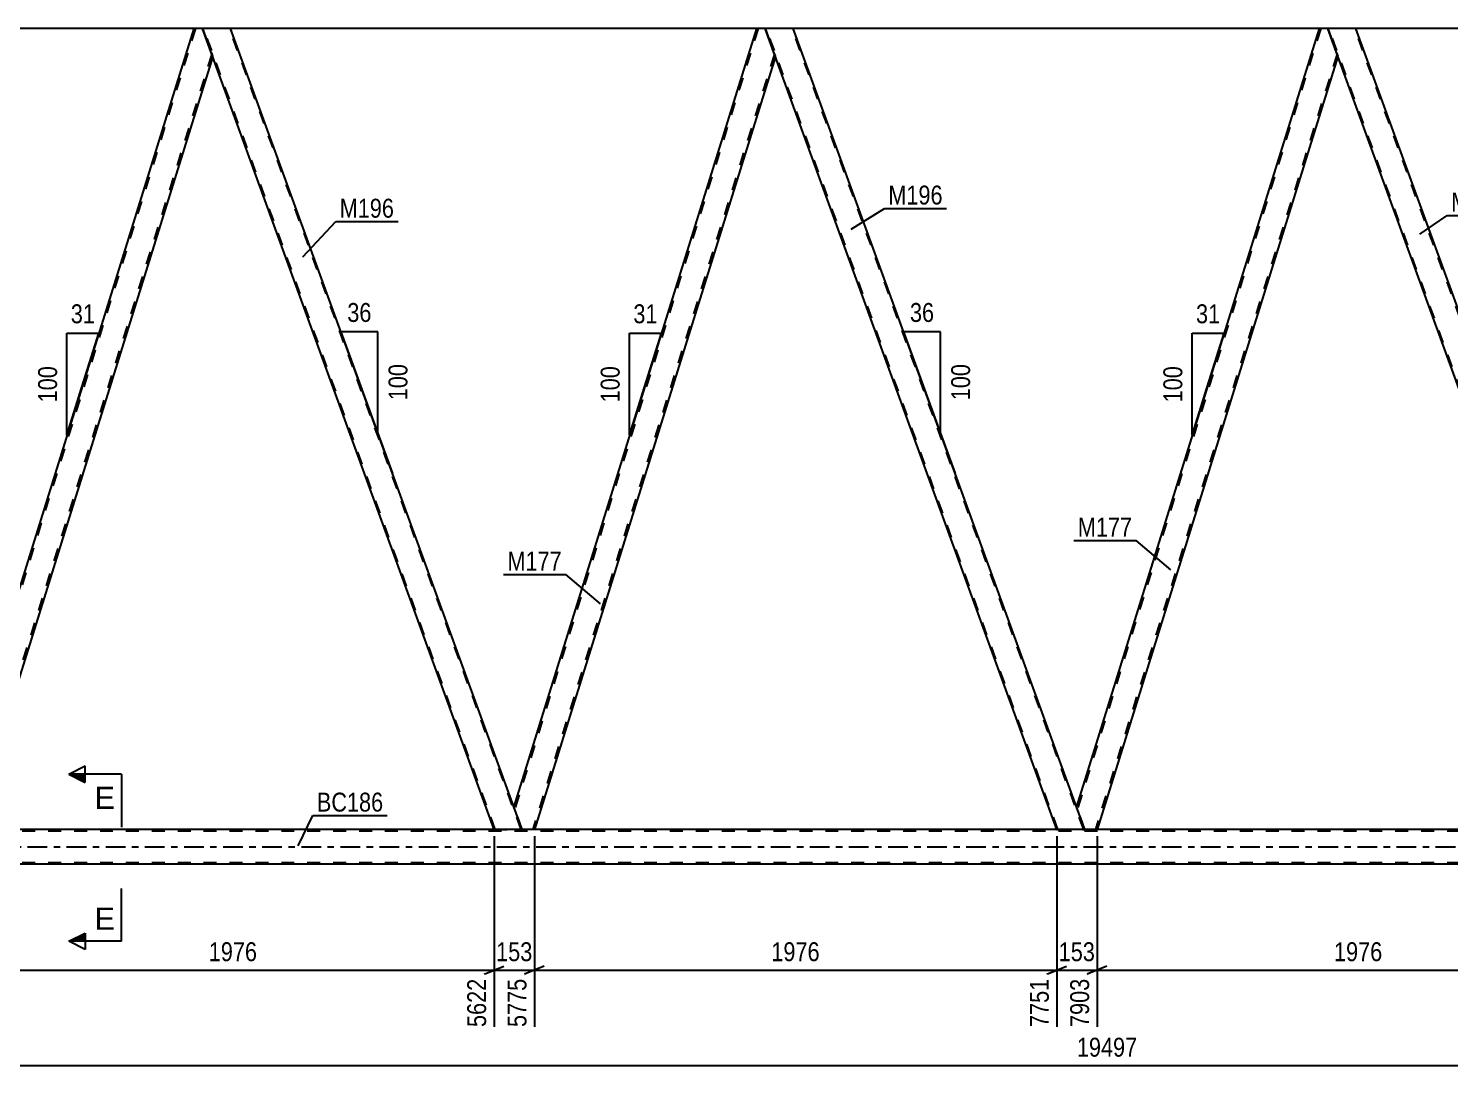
# Model space of a CAD drawing. Header units: millimetres. Extents: x 0 to 841, y 0 to 594.
# Drawn here: x 264.6 to 479.6, y 280.7 to 437.6 of the extents above; entities that cross this region are included whole.
import ezdxf

# ---------------------------------------------------------------- set-up
doc = ezdxf.new("R2010")
doc.units = ezdxf.units.MM
doc.linetypes.add('DXK_LINE_DOT2', pattern=[3.9198, 1.9599, -1.9599])
doc.linetypes.add('DXK_LINE_DOT3', pattern=[5.9187, 2.979, -0.9799, 0.9799, -0.9799])
doc.styles.add('Arial', font='ARIAL.TTF', dxfattribs={"height": 0.2})
doc.styles.add('Arial Narrow', font='ARIALN.TTF', dxfattribs={"height": 0.2})

# ---------------------------------------------------------------- blocks, each defined once
blk = doc.blocks.new('Part-318888822-4085 - 3653')
at = {"color": 7, "linetype": 'DXK_LINE_DOT2'}
for p, q in [((289.84, 437.64), (253.03, 319.52)), ((292.32, 433.76), (255.75, 316.42)), ((292.46, 433.39), (292.44, 433.44)), ((292.46, 433.39), (292.44, 433.44)), ((253.31, 321.24), (252.89, 319.89)), ((257.5, 321.24), (256, 316.42)), ((254.15, 316.42), (252.89, 319.89)), ((256, 316.42), (254.15, 316.42))]:
    blk.add_line(p, q, dxfattribs=at)
at = {"color": 2, "linetype": 'Continuous'}
for p, q in [((289.59, 437.64), (253.31, 321.24)), ((290.91, 437.64), (289.59, 437.64)), ((292.44, 433.44), (290.91, 437.64)), ((292.46, 433.39), (257.5, 321.24))]:
    blk.add_line(p, q, dxfattribs=at)
blk = doc.blocks.new('Part-318888822-3907 - 3653')
at = {"color": 2, "linetype": 'Continuous'}
for p, q in [((374.73, 437.64), (338.02, 319.89)), ((376.04, 437.64), (374.73, 437.64)), ((377.57, 433.44), (376.04, 437.64)), ((377.59, 433.39), (341.13, 316.42)), ((339.29, 316.42), (338.04, 319.84))]:
    blk.add_line(p, q, dxfattribs=at)
at = {"color": 7, "linetype": 'DXK_LINE_DOT2'}
for p, q in [((374.98, 437.64), (338.16, 319.52)), ((377.46, 433.76), (340.88, 316.42)), ((377.59, 433.39), (377.57, 433.44)), ((377.59, 433.39), (377.57, 433.44)), ((338.02, 319.89), (338.04, 319.84)), ((341.13, 316.42), (339.29, 316.42))]:
    blk.add_line(p, q, dxfattribs=at)
blk = doc.blocks.new('Part-318888822-3929 - 3653')
at = {"color": 2, "linetype": 'Continuous'}
for p, q in [((295.17, 437.64), (290.91, 437.64)), ((338.04, 319.84), (295.17, 437.64)), ((335.03, 316.42), (292.44, 433.44))]:
    blk.add_line(p, q, dxfattribs=at)
at = {"color": 7, "linetype": 'DXK_LINE_DOT2'}
for p, q in [((290.91, 437.64), (292.44, 433.44)), ((335.2, 316.42), (291.08, 437.64)), ((339.12, 316.42), (295, 437.64)), ((339.29, 316.42), (338.04, 319.84)), ((335.03, 316.42), (339.29, 316.42))]:
    blk.add_line(p, q, dxfattribs=at)
blk = doc.blocks.new('Part-318888822-3988 - 3653')
at = {"color": 2, "linetype": 'Continuous'}
for p, q in [((465.44, 437.64), (461.18, 437.64)), ((507.8, 321.24), (465.44, 437.64)), ((503.55, 321.24), (462.71, 433.44))]:
    blk.add_line(p, q, dxfattribs=at)
at = {"color": 7, "linetype": 'DXK_LINE_DOT2'}
for p, q in [((461.18, 437.64), (462.71, 433.44)), ((505.47, 316.42), (461.35, 437.64)), ((509.39, 316.42), (465.27, 437.64)), ((505.3, 316.42), (503.55, 321.24)), ((509.56, 316.42), (507.8, 321.24)), ((509.56, 316.42), (505.3, 316.42))]:
    blk.add_line(p, q, dxfattribs=at)
blk = doc.blocks.new('Part-318888822-3993 - 3653')
at = {"color": 2, "linetype": 'Continuous'}
for p, q in [((459.86, 437.64), (423.16, 319.89)), ((461.18, 437.64), (459.86, 437.64)), ((462.71, 433.44), (461.18, 437.64)), ((462.73, 433.39), (426.27, 316.42)), ((424.42, 316.42), (423.18, 319.84))]:
    blk.add_line(p, q, dxfattribs=at)
at = {"color": 7, "linetype": 'DXK_LINE_DOT2'}
for p, q in [((460.11, 437.64), (423.29, 319.52)), ((462.59, 433.76), (426.02, 316.42)), ((462.73, 433.39), (462.71, 433.44)), ((462.73, 433.39), (462.71, 433.44)), ((423.16, 319.89), (423.18, 319.84)), ((426.27, 316.42), (424.42, 316.42))]:
    blk.add_line(p, q, dxfattribs=at)
blk = doc.blocks.new('Part-318888822-4030 - 3653')
at = {"color": 2, "linetype": 'Continuous'}
for p, q in [((380.3, 437.64), (376.04, 437.64)), ((423.18, 319.84), (380.3, 437.64)), ((420.17, 316.42), (377.57, 433.44))]:
    blk.add_line(p, q, dxfattribs=at)
at = {"color": 7, "linetype": 'DXK_LINE_DOT2'}
for p, q in [((376.04, 437.64), (377.57, 433.44)), ((420.34, 316.42), (376.22, 437.64)), ((424.25, 316.42), (380.13, 437.64)), ((424.42, 316.42), (423.18, 319.84)), ((420.17, 316.42), (424.42, 316.42))]:
    blk.add_line(p, q, dxfattribs=at)
blk = doc.blocks.new('Part-318888822-4062 - 3653')
at = {"color": 7, "linetype": 'DXK_LINE_DOT2'}
for p, q in [((786.94, 316.18), (110.93, 316.18)), ((786.94, 311.38), (110.18, 311.38))]:
    blk.add_line(p, q, dxfattribs=at)
at = {"color": 2, "linetype": 'Continuous'}
for p, q in [((500.84, 316.42), (260.82, 316.42)), ((500.84, 311.14), (260.83, 311.14))]:
    blk.add_line(p, q, dxfattribs=at)
at = {"color": 7, "linetype": 'DXK_LINE_DOT3'}
blk.add_line((110.55, 313.78), (786.94, 313.78), dxfattribs=at)
blk = doc.blocks.new('Part-318888822-4171 - 3653')
at = {"color": 2, "linetype": 'Continuous'}
for p, q in [((289.59, 437.64), (210.03, 437.64)), ((374.73, 437.64), (295.17, 437.64)), ((459.86, 437.64), (380.3, 437.64)), ((527.31, 437.64), (465.44, 437.64))]:
    blk.add_line(p, q, dxfattribs=at)
at = {"color": 7, "linetype": 'DXK_LINE_DOT2'}
for p, q in [((295.17, 437.64), (289.59, 437.64)), ((380.3, 437.64), (374.73, 437.64)), ((465.44, 437.64), (459.86, 437.64))]:
    blk.add_line(p, q, dxfattribs=at)
blk = doc.blocks.new('StraightDimension-318888822-4491 - 3653')
at = {"color": 7, "linetype": 'Continuous'}
for p, q in [((420.17, 315.42), (420.17, 286.52)), ((426.27, 315.42), (426.27, 286.52)), ((418.67, 294.53), (421.67, 295.73)), ((420.17, 295.13), (426.27, 295.13)), ((427.77, 295.73), (424.77, 294.53))]:
    blk.add_line(p, q, dxfattribs=at)
at = {"color": 0}
blk.add_wipeout([(426.56, 295.88), (426.56, 300.08), (419.87, 300.08), (419.87, 295.88)], dxfattribs=at)
at = {"color": 0, "linetype": 'Continuous'}
blk.add_wipeout([(425.67, 294.43), (421.47, 294.43), (421.47, 285.92), (425.67, 285.92)], dxfattribs=at)
at = {"color": 3, "style": 'Arial Narrow'}
blk.add_text('153', height=2.863, dxfattribs=at).set_placement((420.47, 296.48))
at = {"color": 3, "linetype": 'Continuous', "style": 'Arial Narrow'}
blk.add_text('7903', height=2.863, rotation=90.0002, dxfattribs=at).set_placement((425.07, 286.52))
blk = doc.blocks.new('StraightDimension-318888822-4453 - 3653')
at = {"color": 7, "linetype": 'Continuous'}
for p, q in [((335.03, 315.42), (335.03, 286.52)), ((341.13, 315.42), (341.13, 286.52)), ((333.53, 294.53), (336.53, 295.73)), ((335.03, 295.13), (341.13, 295.13)), ((342.63, 295.73), (339.63, 294.53))]:
    blk.add_line(p, q, dxfattribs=at)
at = {"color": 0}
blk.add_wipeout([(341.42, 295.88), (341.42, 300.08), (334.74, 300.08), (334.74, 295.88)], dxfattribs=at)
at = {"color": 0, "linetype": 'Continuous'}
blk.add_wipeout([(340.53, 294.43), (336.33, 294.43), (336.33, 285.92), (340.53, 285.92)], dxfattribs=at)
at = {"color": 3, "style": 'Arial Narrow'}
blk.add_text('153', height=2.863, dxfattribs=at).set_placement((335.34, 296.48))
at = {"color": 3, "linetype": 'Continuous', "style": 'Arial Narrow'}
blk.add_text('5775', height=2.863, rotation=90.0002, dxfattribs=at).set_placement((339.93, 286.52))
blk = doc.blocks.new('StraightDimension-318888822-4472 - 3653')
at = {"color": 7, "linetype": 'Continuous'}
for p, q in [((341.13, 315.42), (341.13, 286.52)), ((420.17, 315.42), (420.17, 286.52)), ((342.63, 295.73), (339.63, 294.53)), ((341.13, 295.13), (420.17, 295.13)), ((418.67, 294.53), (421.67, 295.73))]:
    blk.add_line(p, q, dxfattribs=at)
at = {"color": 0}
blk.add_wipeout([(384.91, 295.88), (384.91, 300.08), (376.39, 300.08), (376.39, 295.88)], dxfattribs=at)
at = {"color": 0, "linetype": 'Continuous'}
blk.add_wipeout([(419.57, 294.43), (415.37, 294.43), (415.37, 285.92), (419.57, 285.92)], dxfattribs=at)
at = {"color": 3, "style": 'Arial Narrow'}
blk.add_text('1976', height=2.863, dxfattribs=at).set_placement((376.99, 296.48))
at = {"color": 3, "linetype": 'Continuous', "style": 'Arial Narrow'}
blk.add_text('7751', height=2.863, rotation=90.0002, dxfattribs=at).set_placement((418.97, 286.52))
blk = doc.blocks.new('AngleDimension-318888822-4370 - 3653')
at = {"color": 7, "linetype": 'Continuous'}
for p, q in [((402.56, 391.72), (397.01, 391.72)), ((402.56, 376.5), (397.01, 391.72)), ((402.56, 376.5), (402.56, 391.72)), ((404.83, 370.26), (402.56, 376.5))]:
    blk.add_line(p, q, dxfattribs=at)
at = {"color": 0}
for points in [[(402.21, 392.62), (402.21, 396.82), (397.36, 396.82), (397.36, 392.62)], [(407.66, 387.45), (403.46, 387.45), (403.46, 380.77), (407.66, 380.77)]]:
    blk.add_wipeout(points, dxfattribs=at)
at = {"color": 3, "style": 'Arial Narrow'}
blk.add_text('36', height=2.863, dxfattribs=at).set_placement((397.96, 393.22))
blk.add_text('100', height=2.863, rotation=90.0002, dxfattribs=at).set_placement((407.06, 381.37))
blk = doc.blocks.new('StraightDimension-318888822-4434 - 3653')
at = {"color": 7, "linetype": 'Continuous'}
for p, q in [((256, 315.42), (256, 286.52)), ((335.03, 315.42), (335.03, 286.52)), ((257.5, 295.73), (254.5, 294.53)), ((256, 295.13), (335.03, 295.13)), ((333.53, 294.53), (336.53, 295.73))]:
    blk.add_line(p, q, dxfattribs=at)
at = {"color": 0}
blk.add_wipeout([(299.77, 295.88), (299.77, 300.08), (291.26, 300.08), (291.26, 295.88)], dxfattribs=at)
at = {"color": 0, "linetype": 'Continuous'}
blk.add_wipeout([(334.43, 294.43), (330.23, 294.43), (330.23, 285.92), (334.43, 285.92)], dxfattribs=at)
at = {"color": 3, "style": 'Arial Narrow'}
blk.add_text('1976', height=2.863, dxfattribs=at).set_placement((291.86, 296.48))
at = {"color": 3, "linetype": 'Continuous', "style": 'Arial Narrow'}
blk.add_text('5622', height=2.863, rotation=90.0002, dxfattribs=at).set_placement((333.83, 286.52))
blk = doc.blocks.new('StraightDimension-318888822-4510 - 3653')
at = {"color": 7, "linetype": 'Continuous'}
for p, q in [((426.27, 315.42), (426.27, 286.52)), ((505.3, 315.42), (505.3, 286.52)), ((427.77, 295.73), (424.77, 294.53)), ((426.27, 295.13), (505.3, 295.13)), ((503.8, 294.53), (506.8, 295.73))]:
    blk.add_line(p, q, dxfattribs=at)
at = {"color": 0}
blk.add_wipeout([(470.04, 295.88), (470.04, 300.08), (461.53, 300.08), (461.53, 295.88)], dxfattribs=at)
at = {"color": 0, "linetype": 'Continuous'}
blk.add_wipeout([(504.7, 294.43), (500.5, 294.43), (500.5, 285.92), (504.7, 285.92)], dxfattribs=at)
at = {"color": 3, "style": 'Arial Narrow'}
blk.add_text('1976', height=2.863, dxfattribs=at).set_placement((462.13, 296.48))
at = {"color": 3, "linetype": 'Continuous', "style": 'Arial Narrow'}
blk.add_text('9879', height=2.863, rotation=90.0002, dxfattribs=at).set_placement((504.1, 286.52))
blk = doc.blocks.new('StraightDimension-318888822-4667 - 3653')
at = {"color": 7, "linetype": 'Continuous'}
blk.add_line((57.78, 280.68), (797.8, 280.68), dxfattribs=at)
at = {"color": 0}
blk.add_wipeout([(432.96, 281.43), (432.96, 285.63), (422.62, 285.63), (422.62, 281.43)], dxfattribs=at)
at = {"color": 3, "style": 'Arial Narrow'}
blk.add_text('19497', height=2.863, dxfattribs=at).set_placement((423.22, 282.03))
blk = doc.blocks.new('AngleDimension-318888822-5376 - 3653')
at = {"color": 7, "linetype": 'Continuous'}
for p, q in [((317.42, 391.72), (311.88, 391.72)), ((317.42, 376.5), (311.88, 391.72)), ((317.42, 376.5), (317.42, 391.72)), ((319.69, 370.26), (317.42, 376.5))]:
    blk.add_line(p, q, dxfattribs=at)
at = {"color": 0}
for points in [[(317.08, 392.62), (317.08, 396.82), (312.22, 396.82), (312.22, 392.62)], [(322.52, 387.45), (318.32, 387.45), (318.32, 380.77), (322.52, 380.77)]]:
    blk.add_wipeout(points, dxfattribs=at)
at = {"color": 3, "style": 'Arial Narrow'}
blk.add_text('36', height=2.863, dxfattribs=at).set_placement((312.82, 393.22))
blk.add_text('100', height=2.863, rotation=90.0002, dxfattribs=at).set_placement((321.92, 381.37))
blk = doc.blocks.new('AngleDimension-318888822-26868 - 3653')
at = {"color": 7, "linetype": 'Continuous'}
for p, q in [((270.4, 391.52), (275.22, 391.52)), ((270.4, 376.06), (275.22, 391.52)), ((270.4, 376.06), (270.4, 391.52)), ((272.11, 381.57), (275.22, 391.52))]:
    blk.add_line(p, q, dxfattribs=at)
at = {"color": 0}
for points in [[(275.24, 392.42), (275.24, 396.62), (270.38, 396.62), (270.38, 392.42)], [(269.5, 387.13), (265.3, 387.13), (265.3, 380.45), (269.5, 380.45)]]:
    blk.add_wipeout(points, dxfattribs=at)
at = {"color": 3, "style": 'Arial Narrow'}
blk.add_text('31', height=2.863, dxfattribs=at).set_placement((270.98, 393.02))
blk.add_text('100', height=2.863, rotation=90.0002, dxfattribs=at).set_placement((268.9, 381.05))
blk = doc.blocks.new('AngleDimension-318888822-26882 - 3653')
at = {"color": 7, "linetype": 'Continuous'}
for p, q in [((355.53, 391.52), (360.35, 391.52)), ((355.53, 376.06), (360.35, 391.52)), ((355.53, 376.06), (355.53, 391.52)), ((357.25, 381.57), (360.35, 391.52))]:
    blk.add_line(p, q, dxfattribs=at)
at = {"color": 0}
for points in [[(360.37, 392.42), (360.37, 396.62), (355.51, 396.62), (355.51, 392.42)], [(354.63, 387.13), (350.43, 387.13), (350.43, 380.45), (354.63, 380.45)]]:
    blk.add_wipeout(points, dxfattribs=at)
at = {"color": 3, "style": 'Arial Narrow'}
blk.add_text('31', height=2.863, dxfattribs=at).set_placement((356.11, 393.02))
blk.add_text('100', height=2.863, rotation=90.0002, dxfattribs=at).set_placement((354.03, 381.05))
blk = doc.blocks.new('AngleDimension-318888822-26896 - 3653')
at = {"color": 7, "linetype": 'Continuous'}
for p, q in [((440.67, 391.52), (445.49, 391.52)), ((440.67, 376.06), (445.49, 391.52)), ((440.67, 376.06), (440.67, 391.52)), ((442.38, 381.57), (445.49, 391.52))]:
    blk.add_line(p, q, dxfattribs=at)
at = {"color": 0}
for points in [[(445.5, 392.42), (445.5, 396.62), (440.65, 396.62), (440.65, 392.42)], [(439.77, 387.13), (435.57, 387.13), (435.57, 380.45), (439.77, 380.45)]]:
    blk.add_wipeout(points, dxfattribs=at)
at = {"color": 3, "style": 'Arial Narrow'}
blk.add_text('31', height=2.863, dxfattribs=at).set_placement((441.25, 393.02))
blk.add_text('100', height=2.863, rotation=90.0002, dxfattribs=at).set_placement((439.17, 381.05))
blk = doc.blocks.new('Mark-318888822-3903 - 3653')
at = {"color": 0}
blk.add_wipeout([(345.28, 355.59), (345.28, 358.59), (337.05, 358.59), (337.05, 355.59)], dxfattribs=at)
blk.add_wipeout([(345.28, 355.59), (345.28, 358.59), (337.05, 358.59), (337.05, 355.59)], dxfattribs=at)
at = {"color": 30, "linetype": 'Continuous'}
for p in [(336.45, 354.99), (351.13, 350.54)]:
    blk.add_line(p, (345.88, 354.99), dxfattribs=at)
at = {"color": 3, "style": 'Arial Narrow'}
blk.add_text('M177', height=2.863, dxfattribs=at).set_placement((337.05, 355.59))
blk = doc.blocks.new('Mark-318888822-3925 - 3653')
at = {"color": 0}
blk.add_wipeout([(319.9, 409), (319.9, 412), (311.67, 412), (311.67, 409)], dxfattribs=at)
blk.add_wipeout([(319.9, 409), (319.9, 412), (311.67, 412), (311.67, 409)], dxfattribs=at)
at = {"color": 30, "linetype": 'Continuous'}
for p, q in [((306.09, 403.07), (311.07, 408.4)), ((311.07, 408.4), (320.5, 408.4))]:
    blk.add_line(p, q, dxfattribs=at)
at = {"color": 3, "style": 'Arial Narrow'}
blk.add_text('M196', height=2.863, dxfattribs=at).set_placement((311.67, 409))
blk = doc.blocks.new('Mark-318888822-3984 - 3653')
at = {"color": 0}
blk.add_wipeout([(488.09, 409.92), (488.09, 412.92), (479.87, 412.92), (479.87, 409.92)], dxfattribs=at)
blk.add_wipeout([(488.09, 409.92), (488.09, 412.92), (479.87, 412.92), (479.87, 409.92)], dxfattribs=at)
at = {"color": 30, "linetype": 'Continuous'}
for p, q in [((475.14, 406.5), (479.27, 409.32)), ((479.27, 409.32), (488.69, 409.32))]:
    blk.add_line(p, q, dxfattribs=at)
at = {"color": 3, "style": 'Arial Narrow'}
blk.add_text('M196', height=2.863, dxfattribs=at).set_placement((479.87, 409.92))
blk = doc.blocks.new('Mark-318888822-3989 - 3653')
at = {"color": 0}
blk.add_wipeout([(431.58, 360.74), (431.58, 363.74), (423.36, 363.74), (423.36, 360.74)], dxfattribs=at)
blk.add_wipeout([(431.58, 360.74), (431.58, 363.74), (423.36, 363.74), (423.36, 360.74)], dxfattribs=at)
at = {"color": 30, "linetype": 'Continuous'}
for p in [(422.76, 360.14), (437.43, 355.69)]:
    blk.add_line(p, (432.18, 360.14), dxfattribs=at)
at = {"color": 3, "style": 'Arial Narrow'}
blk.add_text('M177', height=2.863, dxfattribs=at).set_placement((423.36, 360.74))
blk = doc.blocks.new('Mark-318888822-4026 - 3653')
at = {"color": 0}
blk.add_wipeout([(402.91, 410.99), (402.91, 413.99), (394.69, 413.99), (394.69, 410.99)], dxfattribs=at)
blk.add_wipeout([(402.91, 410.99), (402.91, 413.99), (394.69, 413.99), (394.69, 410.99)], dxfattribs=at)
at = {"color": 30, "linetype": 'Continuous'}
for p, q in [((389.04, 407.24), (394.09, 410.39)), ((394.09, 410.39), (403.51, 410.39))]:
    blk.add_line(p, q, dxfattribs=at)
at = {"color": 3, "style": 'Arial Narrow'}
blk.add_text('M196', height=2.863, dxfattribs=at).set_placement((394.69, 410.99))
blk = doc.blocks.new('Mark-318888822-4058 - 3653')
at = {"color": 0}
blk.add_wipeout([(318.27, 319.12), (318.27, 322.12), (308.22, 322.12), (308.22, 319.12)], dxfattribs=at)
blk.add_wipeout([(318.27, 319.12), (318.27, 322.12), (308.22, 322.12), (308.22, 319.12)], dxfattribs=at)
at = {"color": 30, "linetype": 'Continuous'}
for p, q in [((305.39, 313.94), (307.62, 318.52)), ((307.62, 318.52), (318.87, 318.52))]:
    blk.add_line(p, q, dxfattribs=at)
at = {"color": 3, "style": 'Arial Narrow'}
blk.add_text('BC186', height=2.863, dxfattribs=at).set_placement((308.22, 319.12))
blk = doc.blocks.new('SectionMark-318888822-5428 - 3653')
at = {"linetype": 'Continuous'}
for points in [[(273.17, 324.78), (273.17, 323.53), (270.67, 324.78)], [(273.17, 300.74), (273.17, 299.49), (270.67, 299.49)]]:
    blk.add_hatch(color=6, dxfattribs=at).paths.add_polyline_path(points)
at = {"color": 6, "linetype": 'Continuous'}
for p, q in [((270.67, 324.78), (273.17, 326.03)), ((278.67, 324.78), (270.67, 324.78)), ((270.67, 324.78), (273.17, 323.53)), ((273.17, 323.53), (273.17, 326.03)), ((270.67, 299.49), (273.17, 300.74)), ((278.67, 299.49), (270.67, 299.49)), ((273.17, 298.24), (270.67, 299.49)), ((273.17, 300.74), (273.17, 298.24))]:
    blk.add_line(p, q, dxfattribs=at)
at = {"color": 0, "linetype": 'Continuous'}
for points in [[(277.67, 319.53), (277.67, 323.03), (274.56, 323.03), (274.56, 319.53)], [(277.67, 301.24), (277.67, 304.74), (274.56, 304.74), (274.56, 301.24)]]:
    blk.add_wipeout(points, dxfattribs=at)
at = {"color": 6, "linetype": 'Continuous'}
for p, q in [((278.67, 324.78), (278.67, 316.78)), ((278.67, 299.49), (278.67, 307.49))]:
    blk.add_line(p, q, dxfattribs=at)
at = {"color": 3, "linetype": 'Continuous', "style": 'Arial'}
for p in [(274.56, 319.53), (274.56, 301.24)]:
    blk.add_text('E', height=3.34, dxfattribs=at).set_placement(p)

msp = doc.modelspace()

# ---------------------------------------------------------------- block references
for name in ['Part-318888822-4171 - 3653', 'Part-318888822-4085 - 3653', 'Part-318888822-3929 - 3653', 'Part-318888822-3907 - 3653', 'Part-318888822-4030 - 3653', 'Part-318888822-3993 - 3653', 'Part-318888822-3988 - 3653', 'Part-318888822-4062 - 3653']:
    msp.add_blockref(name, (0, 0))

# ---------------------------------------------------------------- next in the draw order: block references
for name in ['AngleDimension-318888822-4370 - 3653', 'StraightDimension-318888822-4453 - 3653', 'StraightDimension-318888822-4491 - 3653']:
    msp.add_blockref(name, (0, 0))

# ---------------------------------------------------------------- next in the draw order: block references
for name in ['StraightDimension-318888822-4434 - 3653', 'StraightDimension-318888822-4472 - 3653', 'StraightDimension-318888822-4510 - 3653']:
    msp.add_blockref(name, (0, 0))

# ---------------------------------------------------------------- next in the draw order: block references
msp.add_blockref('StraightDimension-318888822-4667 - 3653', (0, 0))

# ---------------------------------------------------------------- next in the draw order: block references
for name in ['Mark-318888822-4026 - 3653', 'Mark-318888822-3984 - 3653', 'Mark-318888822-3925 - 3653', 'AngleDimension-318888822-26868 - 3653', 'AngleDimension-318888822-5376 - 3653', 'AngleDimension-318888822-26882 - 3653', 'AngleDimension-318888822-26896 - 3653', 'Mark-318888822-3989 - 3653', 'Mark-318888822-3903 - 3653', 'SectionMark-318888822-5428 - 3653', 'Mark-318888822-4058 - 3653']:
    msp.add_blockref(name, (0, 0))

doc.saveas('drawing.dxf')
